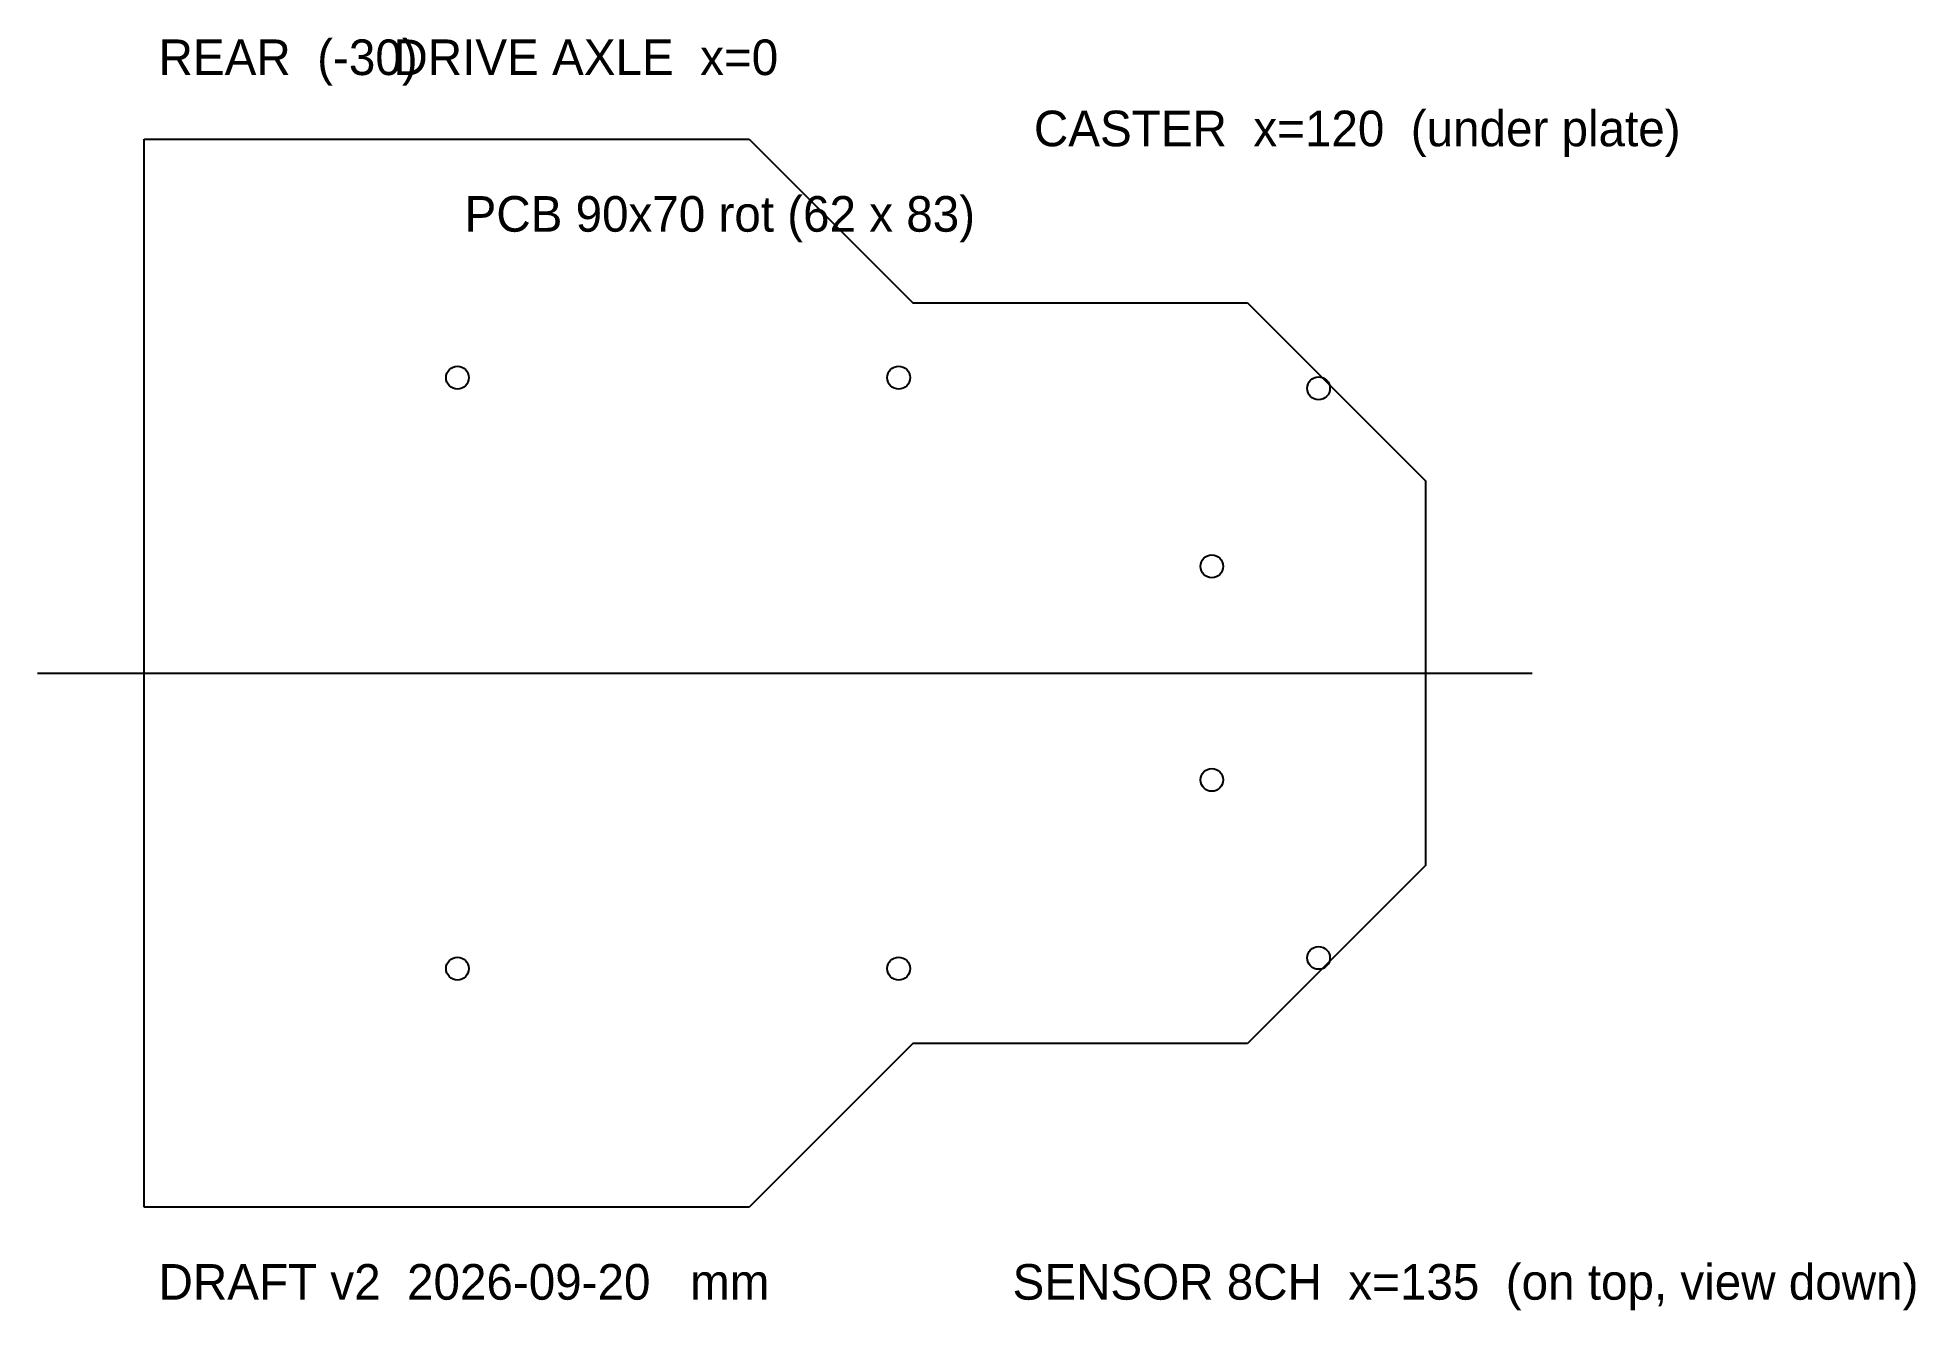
# Model space of a CAD drawing. Header units: millimetres. Extents: x -45 to 219, y -90 to 89.
import ezdxf

# ---------------------------------------------------------------- set-up
doc = ezdxf.new("R2010")
doc.units = ezdxf.units.MM
for name, color, linetype in [('CENTER', 8, 'CONTINUOUS'), ('HOLES', 7, 'CONTINUOUS'), ('OUTLINE', 7, 'CONTINUOUS'), ('TEXT', 7, 'CONTINUOUS')]:
    doc.layers.add(name, color=color, linetype=linetype)

msp = doc.modelspace()

# ---------------------------------------------------------------- linework, layer by layer
at = {"layer": 'CENTER'}
msp.add_line((-45, 0), (165, 0), dxfattribs=at)
at = {"layer": 'HOLES'}
for centre in [(14, 41.5), (76, 41.5), (135, 40), (120, 15), (120, -15), (135, -40), (14, -41.5), (76, -41.5)]:
    msp.add_circle(centre, 1.6, dxfattribs=at)
at = {"layer": 'OUTLINE'}
for p, q in [((-30, -75), (-30, 75)), ((-30, 75), (55, 75)), ((55, 75), (78, 52)), ((78, 52), (125, 52)), ((125, 52), (150, 27)), ((150, 27), (150, -27)), ((150, -27), (125, -52)), ((78, -52), (55, -75)), ((125, -52), (78, -52)), ((55, -75), (-30, -75))]:
    msp.add_line(p, q, dxfattribs=at)

# ---------------------------------------------------------------- texts
at = {"layer": 'TEXT'}
for s, p in [('REAR  (-30)', (-28, 84)), ('DRIVE AXLE  x=0', (5, 84)), ('CASTER  x=120  (under plate)', (95, 74)), ('PCB 90x70 rot (62 x 83)', (15, 62)), ('DRAFT v2  2026-09-20   mm', (-28, -88)), ('SENSOR 8CH  x=135  (on top, view down)', (92, -88))]:
    msp.add_text(s, height=5, dxfattribs=at).set_placement(p)

doc.saveas('drawing.dxf')
